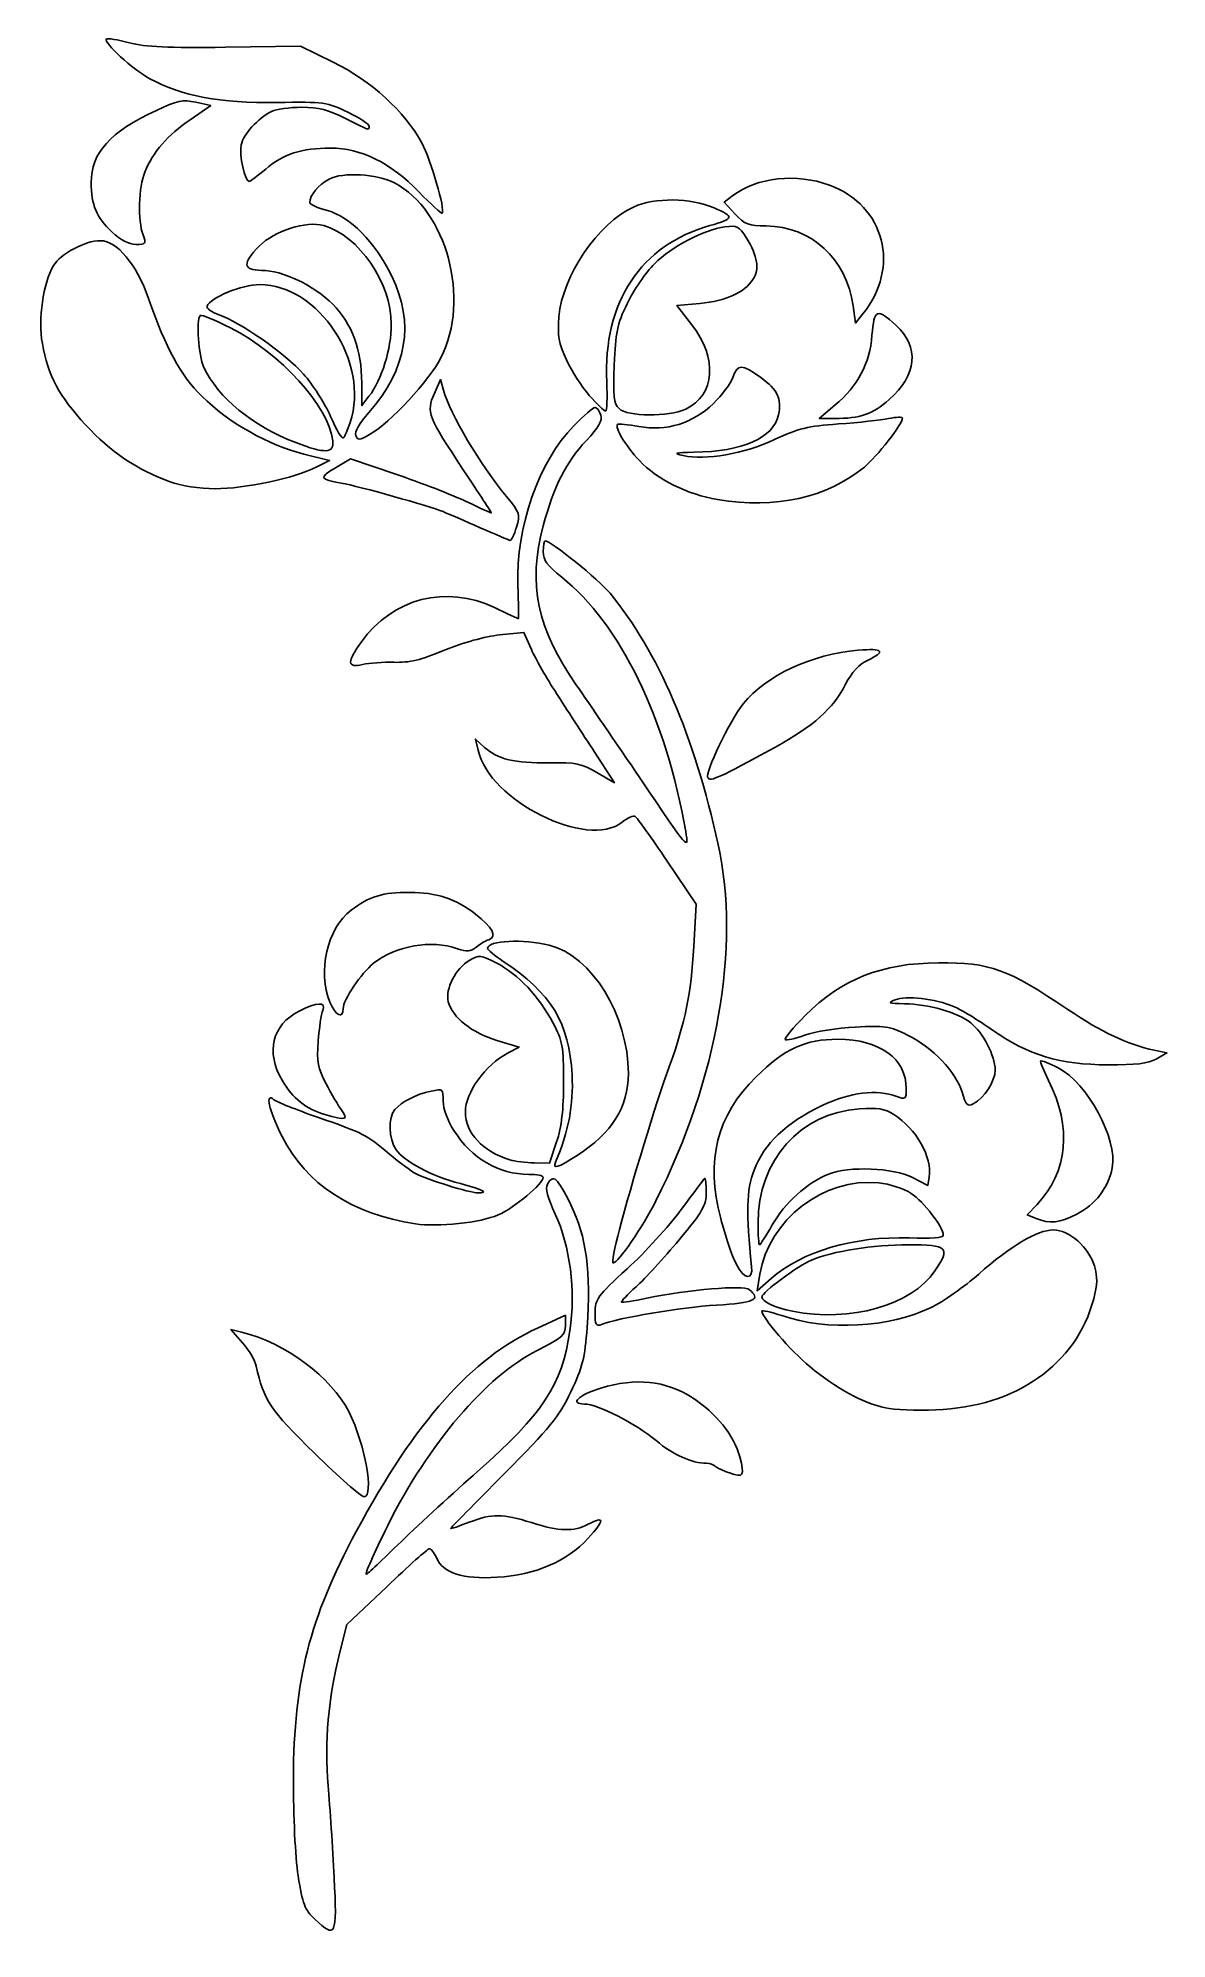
# Model space of a CAD drawing. Extents: x 0 to 81, y -1 to 135.
import ezdxf

# ---------------------------------------------------------------- set-up
doc = ezdxf.new("R2010")
doc.units = 0
doc.layers.get('0').update_dxf_attribs({"linetype": 'CONTINUOUS'})

msp = doc.modelspace()

# ---------------------------------------------------------------- linework, layer by layer
at = {"color": 7}
for points in [[(13.297163, 134.465746), (18.653126, 134.540625), (20.992381, 133.396895)], [(11.16664, 130.53939), (12.241835, 130.307292), (10.765511, 129.29279)], [(49.695238, 122.551786), (48.907335, 123.395238), (49.522938, 123.867057)], [(47.171769, 116.172038), (45.527913, 116.019792), (46.608399, 114.635669)], [(58.795483, 115.391895), (58.289193, 114.763998), (58.121418, 115.988054)], [(23.540827, 109.537499), (23.030517, 108.876042), (23.024643, 110.499304), (23.024633, 110.499304)], [(28.191619, 109.701625), (28.637759, 110.728124), (28.852236, 109.984981)], [(56.786198, 107.955178), (55.694792, 107.960364), (56.822597, 108.905934), (56.822597, 108.905926)], [(18.879874, 105.41331), (20.721654, 104.961957), (19.76199, 104.469621)], [(21.143755, 104.4248), (22.228134, 105.071444), (25.467713, 103.969627)], [(35.142948, 91.457346), (34.605804, 92.671646), (32.869762, 92.493785)], [(31.326944, 84.269792), (31.146208, 85.063542), (31.802612, 84.461911)], [(39.819813, 82.668293), (41.067588, 81.937048), (39.626834, 84.161752)], [(46.738254, 70.249293), (46.910448, 73.264199), (44.84157, 76.331736)], [(33.469792, 62.643263), (34.263542, 63.064295), (32.676042, 63.538002)], [(79.624177, 62.838528), (80.534812, 62.641917), (79.756468, 62.211061)], [(36.939302, 56.290104), (36.440062, 54.76875), (35.351802, 54.791504)], [(63.558775, 53.780322), (63.464181, 53.188769), (62.357611, 53.757888)], [(71.196483, 50.823995), (70.558591, 51.079032), (71.233519, 51.799413)], [(52.271308, 46.545309), (51.263677, 45.660598), (51.456534, 46.841238)], [(35.578873, 42.999708), (37.570833, 43.907475), (37.570833, 43.165326)], [(14.507428, 41.946896), (13.676668, 42.893078), (14.445105, 42.703774)], [(24.807422, 24.527063), (21.965908, 21.828125), (21.461435, 19.842562)]]:
    msp.add_lwpolyline(points, dxfattribs=at)
for points in [[(27.104001, 124.134542)], [(5.188695, 121.26667)], [(39.278272, 109.603645)], [(41.397928, 108.65862)], [(20.795, 108.093261)], [(18.31533, 106.228658)], [(22.593245, 106.738576)], [(9.277023, 103.459357)], [(48.443367, 102.16388)], [(31.485417, 100.150401)], [(47.748293, 82.299974)], [(20.756291, 66.269627)], [(65.901387, 59.832957)], [(20.382583, 58.254395)], [(33.600371, 55.015974)], [(36.871757, 54.834896)], [(26.855208, 50.438905)], [(51.329167, 50.487395)], [(71.196483, 50.823995)], [(41.431038, 50.044056)], [(49.765125, 47.579018)], [(39.6875, 44.100967)], [(53.788876, 44.198508)], [(60.41894, 37.299104)], [(19.643305, 34.065104)], [(49.297635, 32.648173)], [(19.674627, 0.780989)]]:
    msp.add_lwpolyline(points, close=True, dxfattribs=at)
for points in [[(7.898324, 132.2079), (6.670282, 132.874621), (4.551845, 134.81504), (4.790954, 135.054149)], [(4.790954, 135.054149), (4.860455, 135.123649), (5.597693, 135.002842), (6.42926, 134.785689)], [(6.42926, 134.785689), (7.584753, 134.483948), (9.2039, 134.40852), (13.297163, 134.465746)], [(20.992381, 133.396895), (23.6701, 132.087679), (26.120861, 129.852444), (27.312604, 127.632491)], [(16.935073, 130.516541), (12.949281, 130.454764), (10.168952, 130.975143), (7.898324, 132.2079)], [(8.354492, 129.958671), (9.85646, 130.661526), (10.236902, 130.740089), (11.16664, 130.53939)], [(22.026564, 129.824811), (20.562161, 130.543909), (20.37156, 130.569804), (16.935073, 130.516541)], [(3.704168, 124.803182), (3.704168, 126.931512), (5.032469, 128.404109), (8.354492, 129.958671)], [(10.765511, 129.29279), (9.167057, 128.194366), (8.130517, 126.997412), (7.527082, 125.553186)], [(14.411826, 127.492898), (14.583035, 128.272411), (15.571632, 129.357352), (16.585212, 129.878088)], [(16.585212, 129.878088), (16.903066, 130.04139), (17.868552, 130.175), (18.730736, 130.175)], [(18.730736, 130.175), (19.946825, 130.175), (20.647854, 129.997761), (21.856987, 129.384601)], [(21.856987, 129.384601), (23.639982, 128.480429), (23.547918, 128.510483), (23.547918, 128.832623)], [(23.547918, 128.832623), (23.547918, 128.967441), (22.863308, 129.413926), (22.026564, 129.824811)], [(27.312604, 127.632491), (27.965818, 126.415694), (29.003157, 122.842046), (28.770641, 122.609529)], [(14.993563, 124.883333), (14.683984, 124.883333), (14.258185, 126.793382), (14.411826, 127.492898)], [(20.80049, 127.264375), (18.734642, 127.264639), (17.413029, 126.838016), (16.161667, 125.766894)], [(27.104001, 124.134542), (25.078315, 126.222392), (22.980339, 127.264082), (20.80049, 127.264375)], [(7.527082, 125.553186), (7.088506, 124.50353), (7.0205, 122.066957), (7.401786, 121.064099)], [(16.161667, 125.766894), (15.593932, 125.280936), (15.068286, 124.883333), (14.993563, 124.883333)], [(19.314584, 123.368103), (19.314584, 123.908369), (19.920724, 124.644965), (20.694625, 125.045165)], [(20.694625, 125.045165), (21.704666, 125.567478), (24.087893, 125.429558), (25.352487, 124.775612)], [(49.522938, 123.867057), (51.225304, 125.171807), (54.109504, 125.486139), (56.426092, 124.619392)], [(5.188695, 121.26667), (4.067893, 122.323721), (3.704168, 123.190207), (3.704168, 124.803182)], [(25.352487, 124.775612), (29.104794, 122.835219), (30.797193, 116.48409), (28.682072, 112.280561)], [(28.770641, 122.609529), (28.718431, 122.557319), (27.968443, 123.243574), (27.104001, 124.134542)], [(42.437336, 123.055324), (43.963934, 123.748603), (46.492173, 123.720993), (48.185483, 122.992552)], [(56.426092, 124.619392), (60.39767, 123.133434), (61.518398, 118.768814), (58.795483, 115.391895)], [(20.569424, 122.805383), (19.879261, 122.989973), (19.314584, 123.243197), (19.314584, 123.368103)], [(25.166792, 118.112828), (23.955352, 120.573612), (22.194741, 122.370677), (20.569424, 122.805383)], [(37.107127, 115.22429), (37.34022, 118.128138), (39.913912, 121.909354), (42.437336, 123.055324)], [(48.185483, 122.992552), (49.652272, 122.361555), (49.6175, 122.212941), (47.889583, 121.727913)], [(51.898341, 121.702523), (50.652198, 121.70764), (50.38902, 121.809091), (49.695238, 122.551786)], [(6.891458, 120.385417), (6.384183, 120.385417), (5.805586, 120.684864), (5.188695, 121.26667)], [(7.401786, 121.064099), (7.642054, 120.432144), (7.606917, 120.385417), (6.891458, 120.385417)], [(15.694986, 120.258319), (16.803347, 121.36668), (19.0591, 122.085131), (20.307007, 121.727236)], [(20.307007, 121.727236), (22.836736, 121.001719), (25.135418, 117.645837), (25.135418, 114.678159)], [(47.889583, 121.727913), (42.944944, 120.339949), (40.263461, 116.274482), (40.523004, 110.559246)], [(43.92957, 118.996894), (45.179718, 120.238114), (47.463133, 121.436904), (48.959519, 121.637612)], [(48.959519, 121.637612), (49.832247, 121.75467), (49.980146, 121.680531), (50.474983, 120.877935)], [(50.474983, 120.877935), (51.310879, 119.522161), (51.454428, 118.631625), (50.958967, 117.875453)], [(58.121418, 115.988054), (57.660164, 119.353255), (55.116193, 121.68931), (51.898341, 121.702523)], [(1.011773, 118.869683), (1.5107, 119.716744), (3.264732, 120.65), (4.357837, 120.65)], [(4.357837, 120.65), (5.547649, 120.65), (6.931002, 118.985251), (7.797624, 116.510509)], [(15.867455, 118.533333), (14.533373, 118.533333), (14.482163, 119.045497), (15.694986, 120.258319)], [(0.213073, 113.298541), (-0.097506, 115.061729), (0.267185, 117.605546), (1.011773, 118.869683)], [(20.960044, 116.106521), (19.615561, 117.452799), (17.348095, 118.533333), (15.867455, 118.533333)], [(23.518597, 108.376363), (26.26821, 111.500089), (26.819368, 114.755968), (25.166792, 118.112828)], [(41.976535, 116.152083), (42.427493, 117.097969), (43.30636, 118.378134), (43.92957, 118.996894)], [(11.97899, 115.973428), (12.177174, 116.56798), (14.478755, 117.519097), (15.719312, 117.519097)], [(15.719312, 117.519097), (19.969574, 117.519097), (23.623594, 111.949969), (22.188891, 107.658752)], [(50.958967, 117.875453), (50.337212, 116.926534), (49.045582, 116.345582), (47.171769, 116.172038)], [(7.797624, 116.510509), (9.055035, 112.919827), (10.060478, 111.081628), (11.623068, 109.516652)], [(12.835394, 115.357309), (12.309293, 115.530939), (11.923912, 115.808192), (11.97899, 115.973428)], [(23.024633, 110.499304), (23.01606, 112.862086), (22.324545, 114.740195), (20.960044, 116.106521)], [(41.05525, 111.767474), (41.143214, 114.08016), (41.264954, 114.659547), (41.976535, 116.152083)], [(59.464766, 113.892115), (59.61579, 115.773556), (59.827213, 115.862656), (61.178779, 114.614447)], [(11.752401, 111.604676), (11.350613, 112.45138), (11.174517, 114.979377), (11.494999, 115.29986)], [(11.494999, 115.29986), (11.576268, 115.38113), (12.547329, 114.98849), (13.652909, 114.427326)], [(18.867513, 111.124943), (17.548784, 112.591686), (14.292499, 114.876422), (12.835394, 115.357309)], [(13.652909, 114.427326), (17.252726, 112.600153), (20.643788, 108.853557), (20.952421, 106.3625)], [(25.135418, 114.678159), (25.135418, 112.925596), (24.450009, 110.715966), (23.540827, 109.537499)], [(37.636439, 112.148462), (37.081206, 113.33937), (36.995703, 113.836212), (37.107127, 115.22429)], [(46.608399, 114.635669), (48.452918, 112.272811), (48.255724, 109.61903), (46.161793, 108.625397)], [(61.178779, 114.614447), (62.866127, 113.056136), (62.68715, 111.058096), (60.70383, 109.312309)], [(3.305771, 107.488477), (1.42225, 109.51488), (0.611144, 111.038652), (0.213073, 113.298541)], [(56.822597, 108.905926), (58.462553, 110.280888), (59.302063, 111.86518), (59.464766, 113.892115)], [(18.31533, 106.228658), (15.199504, 107.437124), (12.795614, 109.406268), (11.752401, 111.604676)], [(28.682072, 112.280561), (27.877413, 110.681404), (25.050145, 107.644414), (23.588658, 106.809328)], [(39.278272, 109.603645), (38.739474, 110.222108), (38.000652, 111.367277), (37.636439, 112.148462)], [(41.397928, 108.65862), (41.025969, 109.030578), (40.970343, 109.535229), (41.05525, 111.767474)], [(49.523613, 110.880159), (49.862015, 111.8509), (50.185579, 111.850074), (51.531584, 110.875026)], [(20.795, 108.093261), (20.382289, 109.040614), (19.514919, 110.404872), (18.867513, 111.124943)], [(28.852236, 109.984981), (29.360675, 108.223291), (31.457614, 104.690265), (33.371454, 102.370782)], [(40.523004, 110.559246), (40.574957, 109.415203), (40.536551, 108.479167), (40.437684, 108.479167)], [(48.140138, 109.025385), (48.752646, 109.619806), (49.375211, 110.454455), (49.523613, 110.880159)], [(51.531584, 110.875026), (52.73511, 110.003197), (53.036663, 109.363236), (52.78464, 108.215782)], [(11.623068, 109.516652), (13.428947, 107.708017), (16.421871, 106.015674), (18.879874, 105.41331)], [(30.32646, 104.215565), (27.743618, 108.107956), (27.628048, 108.404946), (28.191619, 109.701625)], [(38.166281, 107.437372), (38.873546, 108.15588), (39.556664, 108.74375), (39.68432, 108.74375)], [(40.437684, 108.479167), (40.338804, 108.479167), (39.817066, 108.985182), (39.278272, 109.603645)], [(39.68432, 108.74375), (39.811979, 108.74375), (39.994097, 108.499024), (40.089032, 108.199915)], [(46.161793, 108.625397), (44.95043, 108.050565), (41.985303, 108.071245), (41.397928, 108.65862)], [(42.810726, 107.382837), (44.792339, 107.021683), (46.672598, 107.601187), (48.140138, 109.025385)], [(60.70383, 109.312309), (59.486729, 108.240973), (58.636384, 107.946399), (56.786198, 107.955178)], [(9.277023, 103.459357), (6.996423, 104.279507), (5.097548, 105.560778), (3.305771, 107.488477)], [(21.716789, 106.565089), (21.622518, 106.458232), (21.207713, 107.145907), (20.795, 108.093261)], [(22.188891, 107.658752), (22.023508, 107.164095), (21.811063, 106.671946), (21.716789, 106.565089)], [(22.593245, 106.738576), (22.495911, 106.99223), (22.846624, 107.612961), (23.518597, 108.376363)], [(34.171226, 96.039482), (34.011785, 100.145189), (35.683791, 104.915412), (38.166281, 107.437372)], [(40.089032, 108.199915), (40.219654, 107.788355), (39.971985, 107.346419), (39.070788, 106.382966)], [(42.857277, 104.943603), (41.826386, 106.061989), (41.074404, 107.309851), (41.298167, 107.530844)], [(41.298167, 107.530844), (41.358185, 107.590119), (42.038836, 107.523515), (42.810726, 107.382837)], [(52.78464, 108.215782), (52.420007, 106.555619), (50.263372, 105.599622), (46.752081, 105.541659)], [(52.509055, 106.447267), (54.196798, 107.248772), (54.872075, 107.413909), (57.076575, 107.564238)], [(57.076575, 107.564238), (58.499407, 107.661263), (60.110026, 107.834626), (60.655729, 107.949487)], [(61.647917, 107.968431), (61.647917, 107.567296), (59.806287, 105.213383), (58.922513, 104.4849)], [(60.655729, 107.949487), (61.201432, 108.064348), (61.647917, 108.072878), (61.647917, 107.968431)], [(20.952421, 106.3625), (21.064684, 105.456405), (20.394198, 105.422375), (18.31533, 106.228658)], [(23.588658, 106.809328), (22.848042, 106.386141), (22.731662, 106.37787), (22.593245, 106.738576)], [(39.070788, 106.382966), (37.583541, 104.792978), (36.758158, 103.157189), (35.98989, 100.277083)], [(45.980197, 105.308683), (47.542238, 104.938478), (50.370608, 105.431722), (52.509055, 106.447267)], [(48.443367, 102.163899), (46.298257, 102.519948), (44.068635, 103.629436), (42.857277, 104.943603)], [(46.752081, 105.541659), (45.369398, 105.518826), (45.248042, 105.482205), (45.980197, 105.308683)], [(12.567709, 102.934315), (11.414422, 102.939104), (10.172836, 103.137205), (9.277023, 103.459357)], [(19.76199, 104.469621), (18.274782, 103.706636), (14.615905, 102.925809), (12.567709, 102.934315)], [(21.563543, 103.3379), (19.996371, 103.609897), (19.955347, 103.716119), (21.143755, 104.4248)], [(28.839583, 101.300388), (27.869354, 101.702992), (22.793075, 103.1245), (21.563543, 103.3379)], [(25.467713, 103.969627), (27.249482, 103.363628), (29.510964, 102.485346), (30.493229, 102.017891)], [(32.279167, 101.220386), (32.279167, 101.249213), (31.400448, 102.597043), (30.32646, 104.215565)], [(58.922513, 104.4849), (56.261881, 102.291785), (52.582543, 101.47685), (48.443367, 102.16388)], [(30.493229, 102.017891), (31.475495, 101.550438), (32.279167, 101.19156), (32.279167, 101.220386)], [(33.371454, 102.370782), (34.323668, 101.216743), (34.35821, 101.109629), (34.075344, 100.187969)], [(31.485417, 100.150401), (30.39401, 100.631932), (29.203385, 101.149428), (28.839583, 101.300388)], [(33.623837, 99.246817), (33.539113, 99.262242), (32.576823, 99.668867), (31.485417, 100.150401)], [(34.075344, 100.187969), (33.911741, 99.6549), (33.708562, 99.231381), (33.623837, 99.246817)], [(35.98989, 100.277083), (34.874025, 96.093907), (35.528054, 92.964093), (38.369224, 88.890885)], [(35.983333, 98.447508), (35.983333, 98.871691), (36.044688, 99.21875), (36.119676, 99.21875)], [(36.119676, 99.21875), (36.527542, 99.21875), (39.9561, 96.449396), (40.761235, 95.469615)], [(37.313124, 96.61747), (36.262747, 97.453794), (35.983333, 97.838316), (35.983333, 98.447508)], [(46.163169, 78.448958), (44.799303, 86.463968), (41.462896, 93.313372), (37.313124, 96.61747)], [(23.000661, 92.008039), (25.258044, 95.124267), (29.032864, 96.096907), (32.501361, 94.456041)], [(34.221153, 93.662368), (34.244463, 93.662294), (34.221947, 94.731993), (34.171226, 96.039482)], [(40.761235, 95.469615), (44.196368, 91.289359), (46.772539, 85.29918), (48.479496, 77.522917)], [(32.501361, 94.456041), (33.423931, 94.019592), (34.197838, 93.662439), (34.221153, 93.662368)], [(32.869762, 92.493785), (31.84806, 92.389108), (30.227987, 91.940991), (28.932547, 91.404744)], [(23.084897, 90.385289), (21.973396, 90.12106), (21.950684, 90.558588), (23.000661, 92.008039)], [(28.932547, 91.404744), (27.256036, 90.71075), (26.399282, 90.505026), (25.338086, 90.541636)], [(36.933084, 88.314752), (36.243937, 89.375316), (35.438376, 90.789482), (35.142948, 91.457346)], [(50.272344, 87.578991), (51.864538, 89.589298), (55.168115, 91.128718), (58.485733, 91.406313)], [(58.485733, 91.406313), (60.269104, 91.555533), (60.484337, 91.316829), (59.143112, 90.677243)], [(25.338086, 90.541636), (24.571773, 90.568068), (23.55784, 90.497716), (23.084897, 90.385289)], [(59.143112, 90.677243), (58.52255, 90.381317), (58.016402, 89.830524), (57.578472, 88.974594)], [(39.626834, 84.161752), (38.834417, 85.385341), (37.622231, 87.254191), (36.933084, 88.314752)], [(38.369224, 88.890885), (39.228519, 87.658972), (41.258527, 84.68651), (42.880351, 82.285417)], [(57.578472, 88.974594), (56.68446, 87.227249), (55.310326, 86.002635), (52.519792, 84.466359)], [(47.748293, 82.299974), (47.5234, 82.663861), (49.265869, 86.308213), (50.272344, 87.578991)], [(41.63364, 79.127609), (39.128576, 77.157128), (32.154185, 80.636769), (31.326944, 84.269792)], [(31.802612, 84.461911), (32.721164, 83.620007), (33.921274, 83.336111), (36.41779, 83.370158)], [(52.519792, 84.466359), (48.564676, 82.288944), (47.932504, 82.001918), (47.748293, 82.299974)], [(36.41779, 83.370158), (38.322702, 83.39614), (38.716455, 83.314902), (39.819813, 82.668293)], [(42.880351, 82.285417), (46.400977, 77.073178), (46.396362, 77.078573), (46.163169, 78.448958)], [(42.550458, 79.536623), (42.428229, 79.612165), (42.015661, 79.42811), (41.63364, 79.127609)], [(44.84157, 76.331736), (43.703687, 78.018883), (42.672685, 79.461082), (42.550458, 79.536623)], [(48.479496, 77.522917), (50.082469, 70.220377), (48.446963, 60.859429), (44.034771, 52.083195)], [(22.263519, 72.839122), (23.559763, 73.827817), (24.523108, 74.120528), (26.460611, 74.114403)], [(26.460611, 74.114403), (28.330393, 74.108503), (29.732121, 73.644781), (31.150544, 72.562895)], [(20.756291, 66.269627), (19.851445, 68.435231), (20.564505, 71.543222), (22.263519, 72.839122)], [(31.150544, 72.562895), (32.362558, 71.638448), (32.714946, 70.953207), (32.092138, 70.731899)], [(29.870501, 70.084495), (27.970506, 70.746837), (25.487165, 70.316751), (23.870963, 69.045447)], [(32.092138, 70.731899), (31.831203, 70.639178), (31.414778, 70.389282), (31.166753, 70.17657)], [(32.014583, 70.118883), (32.014583, 70.66879), (34.591876, 70.801873), (36.404116, 70.345546)], [(29.206555, 66.303075), (28.976508, 67.219655), (29.725866, 68.667908), (30.740255, 69.267189)], [(31.166753, 70.17657), (30.805652, 69.866886), (30.547363, 69.84854), (29.870501, 70.084495)], [(30.740255, 69.267189), (31.407169, 69.661191), (31.524226, 69.648649), (32.667316, 69.060737)], [(33.125386, 69.185224), (32.514445, 69.589526), (32.014583, 70.009673), (32.014583, 70.118883)], [(36.404116, 70.345546), (39.453936, 69.577593), (42.056203, 65.363056), (42.065609, 61.176397)], [(45.006869, 61.724088), (46.14219, 64.867311), (46.543812, 66.84487), (46.738254, 70.249293)], [(23.870963, 69.045447), (22.991539, 68.353691), (21.698475, 66.432329), (21.696967, 65.815104)], [(32.667316, 69.060737), (34.167543, 68.289141), (35.712167, 66.646711), (36.692528, 64.780639)], [(38.044824, 61.071358), (37.853771, 64.785864), (36.567533, 66.907317), (33.125386, 69.185224)], [(54.684171, 65.309837), (57.292457, 67.918124), (60.190962, 69.065121), (64.20838, 69.078758)], [(64.20838, 69.078758), (67.952895, 69.091458), (69.102015, 68.677644), (73.448389, 65.751231)], [(65.296912, 65.964266), (63.984725, 66.512535), (61.893545, 66.752105), (61.118332, 66.442976)], [(17.331228, 60.696263), (16.160354, 62.694211), (16.632191, 64.653155), (18.515746, 65.614071)], [(18.515746, 65.614071), (19.839277, 66.289288), (20.499169, 66.315601), (20.239605, 65.682812)], [(20.239605, 65.682812), (20.135145, 65.428151), (19.989076, 64.440316), (19.915009, 63.487623)], [(21.696967, 65.815104), (21.695115, 65.039946), (21.16258, 65.297238), (20.756291, 66.269627)], [(32.676042, 63.538002), (30.897531, 64.068709), (29.484751, 65.194648), (29.206555, 66.303075)], [(53.255823, 63.601817), (53.178911, 63.678726), (53.821669, 64.447335), (54.684171, 65.309837)], [(61.118332, 66.442976), (60.544088, 66.213987), (60.633372, 66.177173), (61.798332, 66.162605)], [(61.798332, 66.162605), (63.467499, 66.14173), (65.584671, 65.529238), (66.513702, 64.798464)], [(68.078972, 64.272858), (67.056127, 64.991176), (65.804198, 65.752308), (65.296912, 65.964266)], [(73.448389, 65.751231), (75.878288, 64.115177), (77.707924, 63.252263), (79.624177, 62.838528)], [(36.692528, 64.780639), (37.368517, 63.49393), (37.434994, 63.119529), (37.436684, 60.589583)], [(54.677516, 63.915433), (53.972494, 63.666034), (53.332732, 63.524908), (53.255823, 63.601817)], [(58.272032, 64.495857), (57.000071, 64.426023), (55.382538, 64.164832), (54.677516, 63.915433)], [(62.013637, 63.923706), (60.713004, 64.560048), (60.377017, 64.611425), (58.272032, 64.495857)], [(65.901387, 59.832957), (65.470516, 61.271076), (63.762871, 63.067885), (62.013637, 63.923706)], [(66.513702, 64.798464), (67.398699, 64.102324), (68.2625, 62.438285), (68.2625, 61.429556)], [(76.332292, 61.793329), (72.89219, 61.810395), (70.608423, 62.496494), (68.078972, 64.272858)], [(19.915009, 63.487623), (19.797552, 61.976823), (19.868958, 61.587973), (20.473764, 60.444914)], [(30.427083, 58.429533), (30.427083, 59.827567), (31.833571, 61.775356), (33.469792, 62.643263)], [(51.191491, 60.946922), (53.214495, 62.937861), (54.732245, 63.634713), (57.017708, 63.621944)], [(57.017708, 63.621944), (60.040081, 63.605063), (61.9125, 62.250185), (61.9125, 60.080104)], [(42.065609, 61.176397), (42.070954, 58.792793), (40.902903, 56.926753), (38.400254, 55.320806)], [(41.431038, 50.044056), (42.273646, 53.278326), (44.03865, 59.043501), (45.006869, 61.724088)], [(68.2625, 61.429556), (68.2625, 60.624477), (67.493798, 59.440292), (66.692978, 59.011704)], [(72.078241, 60.680288), (71.717612, 61.398288), (71.463823, 62.027017), (71.514269, 62.077462)], [(71.514269, 62.077462), (71.564714, 62.127911), (72.127279, 61.90307), (72.764412, 61.577821)], [(72.764412, 61.577821), (74.844084, 60.516169), (77.015575, 56.51069), (76.628892, 54.449491)], [(79.756468, 62.211061), (79.177266, 61.890444), (78.301181, 61.783566), (76.332292, 61.793329)], [(17.332887, 56.687609), (16.369706, 58.612894), (16.09492, 59.852698), (16.752304, 59.307114)], [(20.382583, 58.254395), (19.052843, 58.635919), (18.084571, 59.410785), (17.331228, 60.696263)], [(20.473764, 60.444914), (20.855145, 59.724118), (21.360184, 58.866484), (21.596073, 58.539062)], [(25.393958, 58.59793), (25.859233, 59.15855), (26.883633, 59.681245), (27.979688, 59.917282)], [(27.979688, 59.917282), (28.81689, 60.097575), (28.839583, 60.078837), (28.839583, 59.207199)], [(36.871757, 54.834896), (37.805416, 57.06005), (38.155433, 58.920867), (38.044824, 61.071358)], [(37.436684, 60.589583), (37.438007, 58.576776), (37.301011, 57.392356), (36.939302, 56.290104)], [(48.660897, 50.825355), (47.581233, 54.990524), (48.378229, 58.17825), (51.191491, 60.946922)], [(61.233817, 59.537798), (59.814669, 60.077358), (57.894096, 59.84259), (55.896798, 58.885413)], [(61.9125, 60.080104), (61.9125, 59.330317), (61.869632, 59.296062), (61.233817, 59.537798)], [(66.692978, 59.011704), (66.294632, 58.798516), (66.173734, 58.923947), (65.901387, 59.832957)], [(71.233519, 51.799413), (73.456117, 54.171683), (73.75724, 57.337478), (72.078241, 60.680288)], [(16.752304, 59.307114), (16.94378, 59.148205), (18.342765, 58.58592), (19.861158, 58.057598)], [(21.596073, 58.539062), (22.085542, 57.85966), (21.905543, 57.817438), (20.382583, 58.254395)], [(25.484133, 55.731156), (24.937144, 56.565969), (24.892244, 57.993399), (25.393958, 58.59793)], [(28.839583, 59.207199), (28.839583, 58.674214), (29.149524, 57.823208), (29.605507, 57.104198)], [(33.600371, 55.015961), (31.653067, 55.608305), (30.427083, 56.92712), (30.427083, 58.429533)], [(55.896798, 58.885413), (53.326789, 57.653767), (51.760393, 56.166586), (51.047174, 54.281041)], [(51.329167, 50.487395), (51.329167, 54.98369), (54.312651, 58.350126), (58.567468, 58.654783)], [(58.567468, 58.654783), (59.868443, 58.747938), (60.35816, 58.666716), (61.021957, 58.247687)], [(19.861158, 58.057598), (23.205579, 56.893907), (23.340241, 56.82497), (25.003126, 55.425226)], [(29.605507, 57.104198), (30.877417, 55.098603), (32.801668, 53.975), (34.964481, 53.975)], [(61.021957, 58.247687), (62.618633, 57.239776), (63.783845, 55.187824), (63.558775, 53.780322)], [(26.855208, 50.438905), (22.319814, 51.134677), (19.031321, 53.29264), (17.332887, 56.687609)], [(30.065813, 53.315383), (28.017094, 53.849008), (26.031323, 54.896041), (25.484133, 55.731156)], [(25.003126, 55.425226), (25.73073, 54.812761), (26.564167, 54.188588), (26.855208, 54.038175)], [(35.351802, 54.791504), (34.753259, 54.804019), (33.965115, 54.905024), (33.600371, 55.015974)], [(38.400254, 55.320806), (37.022304, 54.436579), (36.65573, 54.320043), (36.871757, 54.834896)], [(62.357611, 53.757888), (61.019134, 54.446278), (57.803767, 54.57209), (56.35625, 53.992709)], [(76.628892, 54.449491), (76.364812, 53.04182), (75.41478, 51.799339), (74.091281, 51.130729)], [(26.855208, 54.038175), (27.720155, 53.591161), (30.737352, 52.652083), (31.308627, 52.652083)], [(31.308627, 52.652083), (32.142218, 52.652083), (31.694019, 52.89129), (30.065813, 53.315383)], [(35.983333, 53.764114), (35.983333, 53.305411), (33.930196, 51.589522), (32.767357, 51.076394)], [(34.964481, 53.975), (35.52485, 53.975), (35.983333, 53.880102), (35.983333, 53.764114)], [(36.845835, 51.132957), (36.277828, 52.346757), (36.119416, 52.961029), (36.293967, 53.272933)], [(36.293967, 53.272933), (36.710366, 54.016997), (36.980045, 53.77688), (37.957011, 51.792187)], [(45.844979, 51.45368), (46.708925, 52.622125), (47.462863, 53.627734), (47.520394, 53.688369)], [(47.520394, 53.688369), (47.577928, 53.749001), (47.625, 53.307038), (47.625, 52.706225)], [(51.047174, 54.281041), (50.4967, 52.825751), (50.454859, 51.24391), (50.864826, 47.387195)], [(51.456534, 46.841238), (52.093593, 50.741228), (56.034347, 53.771549), (59.944225, 53.368014)], [(56.35625, 53.992709), (54.86196, 53.394607), (53.212108, 51.904995), (52.347855, 50.373621)], [(59.944225, 53.368014), (60.736178, 53.286276), (61.72232, 52.963903), (62.261417, 52.610517)], [(37.957011, 51.792187), (39.077884, 49.515149), (39.41268, 47.002602), (39.123033, 43.041517)], [(44.034771, 52.083195), (43.101122, 50.226084), (41.333711, 47.660131), (40.971761, 47.636271)], [(47.625, 52.706225), (47.625, 51.736898), (47.406502, 51.3519), (45.685451, 49.288689)], [(62.261417, 52.610517), (63.160619, 52.021076), (64.557669, 50.204195), (64.558942, 49.622559)], [(32.767357, 51.076394), (31.530692, 50.530686), (28.433702, 50.196747), (26.855208, 50.438905)], [(37.891096, 42.806636), (38.308399, 45.669758), (37.907341, 48.864594), (36.845835, 51.132957)], [(41.980834, 47.23035), (43.242166, 48.384735), (44.981032, 50.285235), (45.844979, 51.45368)], [(49.765125, 47.579018), (49.471355, 48.154855), (48.974452, 49.615706), (48.660897, 50.825355)], [(51.436201, 48.947917), (51.377331, 48.947917), (51.329167, 49.640681), (51.329167, 50.487395)], [(52.347855, 50.373621), (51.905315, 49.589484), (51.495071, 48.947917), (51.436201, 48.947917)], [(74.091281, 51.130729), (72.82307, 50.490049), (72.197526, 50.423765), (71.196483, 50.823995)], [(40.971761, 47.636271), (40.877739, 47.63008), (41.084413, 48.713575), (41.431038, 50.044056)], [(45.685451, 49.288689), (44.618698, 48.009858), (43.238894, 46.507802), (42.619213, 45.950785)], [(62.146339, 49.430522), (58.200914, 49.570685), (54.478238, 48.48302), (52.271308, 46.545309)], [(55.137442, 47.851759), (56.606162, 48.476522), (59.584053, 48.947917), (62.06209, 48.947917)], [(62.06209, 48.947917), (64.895706, 48.947917), (65.089873, 48.756591), (63.959108, 47.078646)], [(64.558942, 49.622559), (64.559206, 49.442598), (63.709817, 49.374978), (62.146339, 49.430522)], [(67.091745, 46.853766), (69.341508, 48.845925), (71.294628, 50.000482), (72.42048, 50.003768)], [(72.42048, 50.003768), (73.537813, 50.007023), (74.953752, 48.766389), (75.352802, 47.434479)], [(50.864826, 47.387195), (50.975575, 46.345329), (50.337746, 46.456587), (49.765125, 47.579018)], [(51.59375, 45.220882), (51.59375, 45.522885), (54.184849, 47.446546), (55.137442, 47.851759)], [(39.6875, 44.100967), (39.6875, 45.057883), (39.851253, 45.281334), (41.980834, 47.23035)], [(63.959108, 47.078646), (62.306764, 44.626734), (57.915884, 43.383266), (53.788876, 44.198508)], [(63.652162, 44.449042), (64.536217, 44.879308), (66.084029, 45.961435), (67.091745, 46.853766)], [(75.352802, 47.434479), (75.588265, 46.648566), (75.5767, 46.12681), (75.300618, 45.08023)], [(42.619213, 45.950785), (41.999535, 45.393771), (41.532879, 44.900384), (41.5822, 44.854376)], [(41.5822, 44.854376), (41.631521, 44.808365), (42.445781, 44.9335), (43.391667, 45.13245)], [(43.391667, 45.13245), (46.32678, 45.749803), (50.297162, 46.080445), (50.705533, 45.741524)], [(50.705533, 45.741524), (51.565482, 45.027829), (51.069229, 44.794585), (48.352604, 44.635621)], [(53.788876, 44.198508), (52.540125, 44.445182), (51.59375, 44.885957), (51.59375, 45.220882)], [(75.300618, 45.08023), (74.068075, 40.407881), (69.741793, 37.366496), (64.02972, 37.156768)], [(40.150521, 43.255811), (39.757077, 43.09832), (39.6875, 43.225323), (39.6875, 44.100967)], [(48.352604, 44.635621), (45.893852, 44.491746), (41.312941, 43.721115), (40.150521, 43.255811)], [(51.600309, 44.210497), (51.596711, 44.297052), (52.23936, 44.149915), (53.028437, 43.883522)], [(55.043578, 40.229219), (53.642006, 41.395618), (51.620198, 43.733334), (51.600309, 44.210497)], [(53.028437, 43.883522), (56.284979, 42.784122), (60.715946, 43.019988), (63.652162, 44.449042)], [(14.445105, 42.703774), (17.585972, 41.930026), (20.844723, 39.504445), (22.117294, 36.99315)], [(22.630814, 28.47049), (26.830573, 36.30118), (30.899894, 40.867428), (35.578873, 42.999708)], [(31.287963, 32.751006), (35.964982, 36.865589), (37.327631, 38.940711), (37.891096, 42.806636)], [(37.570833, 43.165326), (37.570833, 42.506445), (37.343929, 42.30801), (35.548448, 41.396669)], [(39.123033, 43.041517), (38.964272, 40.870391), (38.791758, 40.189878), (37.955762, 38.437037)], [(15.492652, 40.27796), (15.407697, 40.675473), (14.964345, 41.426495), (14.507428, 41.946896)], [(35.548448, 41.396669), (31.902585, 39.546125), (27.76982, 34.705705), (24.885963, 28.908452)], [(19.643305, 34.065104), (16.457021, 37.183166), (16.01156, 37.849948), (15.492652, 40.27796)], [(40.104886, 38.708827), (42.575361, 39.474672), (44.733049, 39.250885), (46.625282, 38.032558)], [(60.41894, 37.299104), (58.820172, 37.641175), (56.887549, 38.694648), (55.043578, 40.229219)], [(37.955762, 38.437037), (37.10024, 36.643249), (36.488433, 35.891899), (33.171768, 32.5619)], [(38.937848, 37.570624), (37.831818, 37.570889), (38.482931, 38.206024), (40.104886, 38.708827)], [(46.625282, 38.032558), (48.330578, 36.934592), (49.608094, 35.345299), (50.022525, 33.806225)], [(22.117294, 36.99315), (23.263774, 34.730682), (23.930738, 30.95625), (23.184049, 30.95625)], [(44.053125, 34.957488), (42.567217, 36.194204), (39.873457, 37.570309), (38.937848, 37.570624)], [(64.02972, 37.156768), (62.646967, 37.105997), (61.022116, 37.17005), (60.41894, 37.299104)], [(23.184049, 30.95625), (22.983924, 30.95625), (21.39059, 32.355234), (19.643305, 34.065104)], [(47.647048, 33.338976), (46.605748, 33.342654), (45.271298, 33.94361), (44.053125, 34.957488)], [(25.860818, 27.766465), (27.205675, 29.065117), (29.647891, 31.308162), (31.287963, 32.751006)], [(48.261349, 33.139062), (48.153892, 33.248203), (47.877457, 33.338164), (47.647048, 33.338976)], [(49.297635, 32.648173), (48.835135, 32.809021), (48.368807, 33.029922), (48.261349, 33.139062)], [(50.022525, 33.806225), (50.389478, 32.443468), (50.299512, 32.299741), (49.297635, 32.648173)], [(33.171768, 32.5619), (31.080109, 30.461831), (29.36875, 28.717097), (29.36875, 28.684715)], [(24.885963, 28.908452), (23.853067, 26.832078), (23.226761, 25.396915), (23.356029, 25.402641)], [(29.36875, 28.684715), (29.36875, 28.652332), (29.96534, 28.852524), (30.694506, 29.129585)], [(30.694506, 29.129585), (32.358692, 29.761929), (33.052107, 29.757436), (35.147009, 29.100754)], [(35.147009, 29.100754), (37.171093, 28.466269), (38.130488, 28.440356), (39.19606, 28.991385)], [(39.19606, 28.991385), (40.396806, 29.612312), (40.392157, 29.282729), (39.18164, 27.969485)], [(18.142917, 10.847917), (18.171621, 17.859036), (19.285536, 22.233027), (22.630814, 28.47049)], [(23.356029, 25.402641), (23.388805, 25.403963), (24.515962, 26.467813), (25.860818, 27.766465)], [(27.853058, 27.239042), (27.740798, 27.231872), (26.370263, 26.011479), (24.807422, 24.527063)], [(28.352739, 26.603375), (28.190174, 26.960166), (27.965318, 27.246215), (27.853058, 27.239042)], [(39.18164, 27.969485), (37.657172, 26.315633), (35.446959, 25.374007), (32.684995, 25.201695)], [(32.684995, 25.201695), (30.218549, 25.047818), (28.861435, 25.486905), (28.352739, 26.603375)], [(21.461435, 19.842562), (20.630929, 16.573773), (20.352399, 13.413642), (20.622023, 10.31875)], [(18.484002, 3.888618), (18.274878, 5.24142), (18.131905, 8.158562), (18.142917, 10.847917)], [(20.622023, 10.31875), (20.755135, 8.790781), (20.948847, 5.843984), (21.052492, 3.770312)], [(19.674627, 0.780989), (18.947864, 1.462214), (18.799041, 1.850655), (18.484002, 3.888618)], [(21.052492, 3.770312), (21.263294, -0.447305), (21.179341, -0.629444), (19.674627, 0.780989)]]:
    msp.add_open_spline(points, degree=3, dxfattribs=at)

doc.saveas('drawing.dxf')
